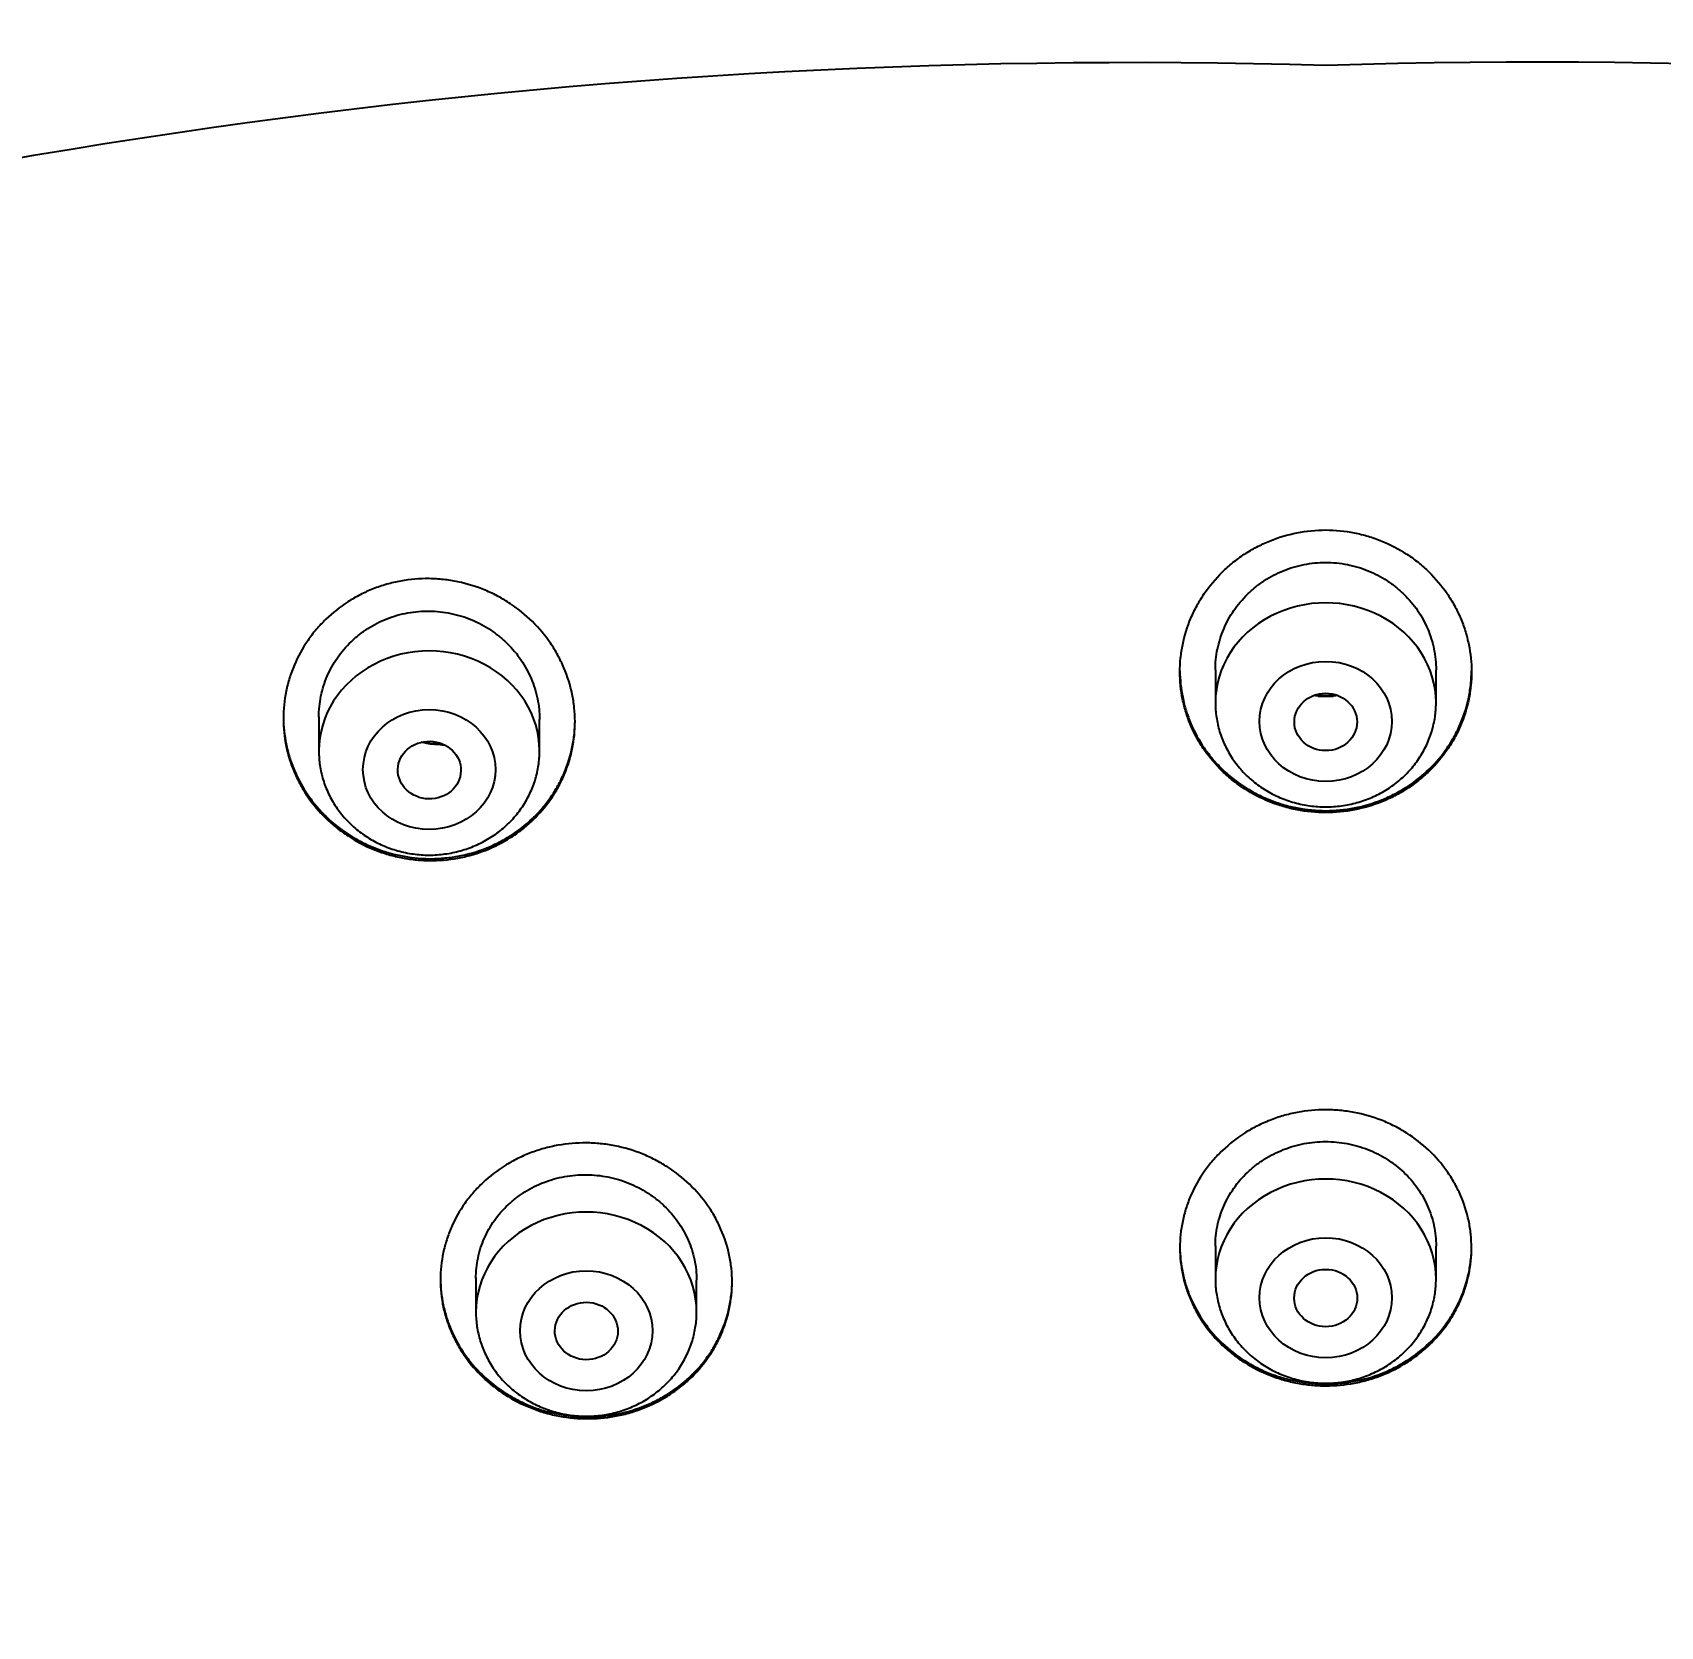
# Model space of a CAD drawing. Header units: millimetres. Extents: x 976 to 9349, y -1578 to 2211.
# Drawn here: x 5928.589 to 5930.655, y 659.07 to 661.093 of the extents above; entities that cross this region are included whole.
import ezdxf

# ---------------------------------------------------------------- set-up
doc = ezdxf.new("R2010")
doc.units = ezdxf.units.MM
doc.layers.add('Szkic', color=6, linetype='Continuous')
doc.layers.add('Wbudowane', color=175, linetype='Continuous')
doc.dimstyles.new('ISO-25', dxfattribs={"dimtxt": 4, "dimasz": 5, "dimexe": 1.25, "dimexo": 0.625, "dimgap": 1, "dimtad": 1, "dimtxsty": 'Standard', "dimcen": 2.5, "dimadec": 0, "dimazin": 0, "dimtfac": 1, "dimtmove": 0, "dimatfit": 3, "dimfxl": 1, "dimarcsym": 0})

# ---------------------------------------------------------------- blocks, each defined once
blk = doc.blocks.new('Z$W@#21058')
for p, q in [((19.86, 142.5769), (19.86, 142.5769)), ((19.72, 141.81), (19.72, 141.7681)), ((20, 141.7681), (20, 141.8098)), ((18.5825, 141.7502), (18.5825, 141.707)), ((18.8625, 141.707), (18.8625, 141.7469)), ((18.7391, 141.716), (18.7372, 141.716)), ((19.72, 141.079), (19.72, 141.0368)), ((20, 141.0368), (20, 141.0786)), ((18.7818, 141.0382), (18.7818, 140.9949)), ((19.0618, 140.9949), (19.0618, 141.0355))]:
    blk.add_line(p, q)
for centre, radius, start, end in [((19.6163, 134.2726), 8.3079, 88.31872, 108.50376), ((20.1259, 134.4221), 8.1591, 71.31119, 91.86742), ((19.8577, 141.8778), 0.1002, 263.7838, 265.7332), ((19.86, 141.8859), 0.1085, 264.8599, 275.1413), ((19.86, 141.8817), 0.1054, 264.8499, 275.1501), ((19.8623, 141.8778), 0.1003, 274.2695, 276.223), ((18.7368, 141.8188), 0.1028, 257.6804, 270.2715), ((18.7383, 141.8213), 0.1064, 270.2513, 271.6309)]:
    blk.add_arc(centre, radius, start, end)
for centre, end_param in [((19.86, 141.7681), 3.141598), ((18.7225, 141.707), 3.141598), ((19.86, 141.0368), 3.141593), ((18.9218, 140.9949), 3.141593)]:
    blk.add_ellipse(centre, major_axis=(0.14, 0), ratio=0.906308, start_param=0, end_param=end_param)
for centre, major_axis, ratio in [((19.86, 141.7445), (0.084, 0), 0.906308), ((19.86, 141.7438), (-0.0398, 0), 0.914508), ((18.7225, 141.6834), (0.084, 0), 0.906308), ((18.7227, 141.6827), (0.04, -0.001), 0.913562), ((19.86, 141.0131), (0.084, 0), 0.906308), ((18.9218, 140.9712), (0.084, 0), 0.906308), ((19.86, 141.0127), (0.04, 0), 0.910352), ((18.9219, 140.9709), (0.04, -0.0005), 0.909997)]:
    blk.add_ellipse(centre, major_axis=major_axis, ratio=ratio)
for points, knots in [([(19.86, 141.6288), (19.8477, 141.6288), (19.8356, 141.63), (19.8178, 141.6334), (19.8119, 141.6348), (19.8002, 141.6382), (19.7944, 141.6403), (19.7776, 141.647), (19.7669, 141.6525), (19.7518, 141.6623), (19.7469, 141.6658), (19.7375, 141.6733), (19.733, 141.6772), (19.7203, 141.6896), (19.7126, 141.6986), (19.7025, 141.7132), (19.6994, 141.7183), (19.6937, 141.7286), (19.6886, 141.7391), (19.6846, 141.75), (19.6811, 141.7612), (19.6796, 141.7669), (19.6761, 141.7841), (19.675, 141.7957), (19.675, 141.8131), (19.6753, 141.819), (19.6765, 141.8307), (19.6774, 141.8365), (19.6809, 141.8536), (19.6844, 141.8648), (19.6913, 141.881), (19.6939, 141.8864), (19.6996, 141.8968), (19.7026, 141.9018), (19.7126, 141.9164), (19.7202, 141.9255), (19.7331, 141.9382), (19.7376, 141.9422), (19.7469, 141.9497), (19.7566, 141.9568), (19.7669, 141.9629), (19.7776, 141.9685), (19.7832, 141.9711), (19.8, 141.978), (19.8116, 141.9815), (19.8354, 141.9862), (19.8477, 141.9874), (19.86, 141.9874)], [0, 0, 0, 0, 0.0625, 0.0625, 0.09375, 0.09375, 0.125, 0.125, 0.1875, 0.1875, 0.21875, 0.21875, 0.25, 0.25, 0.3125, 0.3125, 0.34375, 0.34375, 0.375, 0.40625, 0.40625, 0.4375, 0.4375, 0.5, 0.5, 0.53125, 0.53125, 0.5625, 0.5625, 0.625, 0.625, 0.65625, 0.65625, 0.6875, 0.6875, 0.75, 0.75, 0.78125, 0.78125, 0.8125, 0.84375, 0.84375, 0.875, 0.875, 0.9375, 0.9375, 1, 1, 1, 1]), ([(19.86, 141.9874), (19.8723, 141.9874), (19.8844, 141.9862), (19.9022, 141.9827), (19.9081, 141.9812), (19.9197, 141.9778), (19.9255, 141.9757), (19.9424, 141.9688), (19.953, 141.9632), (19.9681, 141.9533), (19.973, 141.9498), (19.9824, 141.9422), (19.9869, 141.9382), (19.9996, 141.9257), (20.0072, 141.9166), (20.0173, 141.9019), (20.0205, 141.8968), (20.0261, 141.8864), (20.0312, 141.8759), (20.0353, 141.8649), (20.0388, 141.8537), (20.0403, 141.8479), (20.0438, 141.8307), (20.045, 141.8191), (20.045, 141.8017), (20.0447, 141.7959), (20.0436, 141.7842), (20.0427, 141.7784), (20.0392, 141.7612), (20.0357, 141.7501), (20.0289, 141.734), (20.0263, 141.7286), (20.0206, 141.7183), (20.0175, 141.7133), (20.0075, 141.6988), (19.9999, 141.6898), (19.987, 141.6772), (19.9825, 141.6733), (19.9732, 141.6659), (19.9635, 141.6589), (19.9531, 141.6529), (19.9424, 141.6473), (19.9368, 141.6448), (19.92, 141.638), (19.9084, 141.6346), (19.8846, 141.63), (19.8723, 141.6288), (19.86, 141.6288)], [0, 0, 0, 0, 0.0625, 0.0625, 0.09375, 0.09375, 0.125, 0.125, 0.1875, 0.1875, 0.21875, 0.21875, 0.25, 0.25, 0.3125, 0.3125, 0.34375, 0.34375, 0.375, 0.40625, 0.40625, 0.4375, 0.4375, 0.5, 0.5, 0.53125, 0.53125, 0.5625, 0.5625, 0.625, 0.625, 0.65625, 0.65625, 0.6875, 0.6875, 0.75, 0.75, 0.78125, 0.78125, 0.8125, 0.84375, 0.84375, 0.875, 0.875, 0.9375, 0.9375, 1, 1, 1, 1]), ([(19.72, 141.8098), (19.72, 141.8098), (19.72, 141.8099), (19.72, 141.8188), (19.7209, 141.8276), (19.7236, 141.8406), (19.7247, 141.845), (19.7274, 141.8535), (19.7304, 141.8618), (19.7343, 141.8698), (19.7386, 141.8776), (19.7409, 141.8815), (19.7486, 141.8927), (19.7543, 141.8996), (19.764, 141.909), (19.7673, 141.912), (19.7744, 141.9178), (19.7782, 141.9205), (19.7896, 141.928), (19.7976, 141.9322), (19.8104, 141.9374), (19.8147, 141.939), (19.8236, 141.9416), (19.8281, 141.9427), (19.8416, 141.9454), (19.8507, 141.9463), (19.8646, 141.9463), (19.8692, 141.946), (19.8784, 141.9451), (19.8875, 141.9438), (19.8964, 141.9416), (19.9052, 141.939), (19.9096, 141.9374), (19.9224, 141.9322), (19.9304, 141.928), (19.9418, 141.9205), (19.9455, 141.9178), (19.9526, 141.9121), (19.956, 141.909), (19.9657, 141.8996), (19.9715, 141.8927), (19.9791, 141.8815), (19.9814, 141.8776), (19.9857, 141.8698), (19.9896, 141.8618), (19.9927, 141.8535), (19.9953, 141.845), (19.9964, 141.8406), (19.9991, 141.8275), (20, 141.8187), (20, 141.8098)], [0, 0, 0, 0, 0.000538, 0.000538, 0.063005, 0.063005, 0.094238, 0.094238, 0.125471, 0.156704, 0.156704, 0.187937, 0.187937, 0.250404, 0.250404, 0.281637, 0.281637, 0.31287, 0.31287, 0.375336, 0.375336, 0.40657, 0.40657, 0.437803, 0.437803, 0.500269, 0.500269, 0.531502, 0.531502, 0.562735, 0.593969, 0.593969, 0.625202, 0.625202, 0.687668, 0.687668, 0.718901, 0.718901, 0.750135, 0.750135, 0.812601, 0.812601, 0.843834, 0.843834, 0.875067, 0.9063, 0.9063, 0.937534, 0.937534, 1, 1, 1, 1]), ([(18.5375, 141.748), (18.5375, 141.7598), (18.5387, 141.7713), (18.5422, 141.7884), (18.5436, 141.794), (18.5471, 141.8052), (18.5492, 141.8108), (18.5561, 141.827), (18.5617, 141.8372), (18.5717, 141.8518), (18.5753, 141.8565), (18.5831, 141.8656), (18.5871, 141.8699), (18.5999, 141.8823), (18.6092, 141.8897), (18.6244, 141.8994), (18.6297, 141.9025), (18.6404, 141.908), (18.6513, 141.9129), (18.6627, 141.9168), (18.6744, 141.9201), (18.6803, 141.9215), (18.6984, 141.9248), (18.7104, 141.9258), (18.7286, 141.9256), (18.7347, 141.9252), (18.7469, 141.9239), (18.7529, 141.9229), (18.7708, 141.9192), (18.7823, 141.9156), (18.7992, 141.9086), (18.8047, 141.906), (18.8154, 141.9002), (18.8206, 141.8971), (18.8356, 141.8872), (18.8449, 141.8796), (18.8621, 141.8626), (18.8697, 141.8535), (18.8797, 141.8388), (18.8828, 141.8338), (18.8885, 141.8234), (18.8911, 141.818), (18.898, 141.8017), (18.9015, 141.7906), (18.9051, 141.7735), (18.906, 141.7677), (18.9072, 141.756), (18.9075, 141.7501), (18.9075, 141.7327), (18.9064, 141.7212), (18.9029, 141.7041), (18.9014, 141.6984), (18.898, 141.6873), (18.8939, 141.6764), (18.8888, 141.6659), (18.8832, 141.6557), (18.8801, 141.6507), (18.87, 141.6361), (18.8623, 141.6272), (18.8496, 141.615), (18.8451, 141.6111), (18.8357, 141.6037), (18.8308, 141.6002), (18.8156, 141.5906), (18.805, 141.5852), (18.7881, 141.5787), (18.7823, 141.5767), (18.7706, 141.5734), (18.7647, 141.5721), (18.7469, 141.5688), (18.7348, 141.5678), (18.7164, 141.568), (18.7103, 141.5683), (18.6982, 141.5696), (18.6863, 141.5714), (18.6745, 141.5744), (18.6629, 141.5779), (18.6571, 141.58), (18.6402, 141.5869), (18.6296, 141.5925), (18.6145, 141.6024), (18.6096, 141.6059), (18.6002, 141.6135), (18.5957, 141.6174), (18.5829, 141.6299), (18.5753, 141.6389), (18.5652, 141.6536), (18.5621, 141.6587), (18.5564, 141.669), (18.5513, 141.6796), (18.5472, 141.6905), (18.5437, 141.7016), (18.5422, 141.7073), (18.5387, 141.7246), (18.5375, 141.7363), (18.5375, 141.748)], [0, 0, 0, 0, 0.03125, 0.03125, 0.046875, 0.046875, 0.0625, 0.0625, 0.09375, 0.09375, 0.109375, 0.109375, 0.125, 0.125, 0.15625, 0.15625, 0.171875, 0.171875, 0.1875, 0.203125, 0.203125, 0.21875, 0.21875, 0.25, 0.25, 0.265625, 0.265625, 0.28125, 0.28125, 0.3125, 0.3125, 0.328125, 0.328125, 0.34375, 0.34375, 0.375, 0.375, 0.40625, 0.40625, 0.421875, 0.421875, 0.4375, 0.4375, 0.46875, 0.46875, 0.484375, 0.484375, 0.5, 0.5, 0.53125, 0.53125, 0.546875, 0.546875, 0.5625, 0.578125, 0.578125, 0.59375, 0.59375, 0.625, 0.625, 0.640625, 0.640625, 0.65625, 0.65625, 0.6875, 0.6875, 0.703125, 0.703125, 0.71875, 0.71875, 0.75, 0.75, 0.765625, 0.765625, 0.78125, 0.796875, 0.796875, 0.8125, 0.8125, 0.84375, 0.84375, 0.859375, 0.859375, 0.875, 0.875, 0.90625, 0.90625, 0.921875, 0.921875, 0.9375, 0.953125, 0.953125, 0.96875, 0.96875, 1, 1, 1, 1]), ([(18.5825, 141.75), (18.5825, 141.7501), (18.5825, 141.7502), (18.5825, 141.759), (18.5834, 141.7678), (18.5861, 141.7808), (18.5872, 141.7851), (18.5898, 141.7936), (18.5929, 141.8019), (18.5968, 141.8098), (18.6011, 141.8176), (18.6034, 141.8214), (18.6111, 141.8325), (18.6169, 141.8393), (18.6266, 141.8487), (18.63, 141.8516), (18.6371, 141.8573), (18.6408, 141.8599), (18.6523, 141.8673), (18.6603, 141.8714), (18.6731, 141.8764), (18.6775, 141.8779), (18.6863, 141.8804), (18.6908, 141.8814), (18.7043, 141.8839), (18.7134, 141.8847), (18.7274, 141.8845), (18.732, 141.8842), (18.7411, 141.8832), (18.7502, 141.8817), (18.7591, 141.8794), (18.7679, 141.8767), (18.7723, 141.8751), (18.785, 141.8697), (18.793, 141.8654), (18.8044, 141.8578), (18.8081, 141.8551), (18.8152, 141.8493), (18.8186, 141.8463), (18.8282, 141.8367), (18.834, 141.8298), (18.8416, 141.8186), (18.8439, 141.8147), (18.8482, 141.8069), (18.8521, 141.7989), (18.8551, 141.7905), (18.8578, 141.7821), (18.8589, 141.7777), (18.8616, 141.7646), (18.8625, 141.7558), (18.8625, 141.7469)], [0, 0, 0, 0, 0.000458, 0.000458, 0.062929, 0.062929, 0.094165, 0.094165, 0.125401, 0.156636, 0.156636, 0.187872, 0.187872, 0.250343, 0.250343, 0.281579, 0.281579, 0.312815, 0.312815, 0.375286, 0.375286, 0.406522, 0.406522, 0.437758, 0.437758, 0.500229, 0.500229, 0.531465, 0.531465, 0.5627, 0.593936, 0.593936, 0.625172, 0.625172, 0.687643, 0.687643, 0.718879, 0.718879, 0.750114, 0.750114, 0.812586, 0.812586, 0.843822, 0.843822, 0.875057, 0.906293, 0.906293, 0.937529, 0.937529, 1, 1, 1, 1]), ([(19.675, 141.8086), (19.6751, 141.7972), (19.6763, 141.786), (19.6797, 141.7694), (19.6811, 141.7637), (19.6846, 141.7525), (19.6867, 141.7469), (19.6936, 141.7307), (19.6992, 141.7205), (19.7093, 141.7059), (19.7129, 141.7012), (19.7206, 141.6921), (19.7247, 141.6878), (19.7375, 141.6754), (19.7468, 141.668), (19.762, 141.6582), (19.7672, 141.6551), (19.778, 141.6496), (19.7889, 141.6446), (19.8003, 141.6407), (19.8119, 141.6372), (19.8179, 141.6358), (19.8359, 141.6324), (19.848, 141.6312), (19.8662, 141.6312), (19.8723, 141.6315), (19.8845, 141.6327), (19.8905, 141.6336), (19.9084, 141.637), (19.92, 141.6405), (19.9369, 141.6472), (19.9424, 141.6498), (19.9532, 141.6553), (19.9584, 141.6584), (19.9734, 141.6681), (19.9827, 141.6756), (20, 141.6923), (20.0076, 141.7013), (20.0176, 141.7159), (20.0206, 141.7209), (20.0263, 141.7312), (20.0289, 141.7366), (20.0358, 141.7528), (20.0392, 141.7639), (20.0427, 141.7811), (20.0436, 141.7869), (20.0447, 141.7979), (20.0449, 141.8031), (20.045, 141.8083)], [0, 0, 0, 0, 0.0606262, 0.0606262, 0.0920581, 0.0920581, 0.1234901, 0.1234901, 0.186354, 0.186354, 0.217786, 0.217786, 0.2492179, 0.2492179, 0.3120819, 0.3120819, 0.3435138, 0.3435138, 0.3749458, 0.4063778, 0.4063778, 0.4378097, 0.4378097, 0.5006737, 0.5006737, 0.5321056, 0.5321056, 0.5635376, 0.5635376, 0.6264015, 0.6264015, 0.6578335, 0.6578335, 0.6892654, 0.6892654, 0.7521294, 0.7521294, 0.8149933, 0.8149933, 0.8464253, 0.8464253, 0.8778572, 0.8778572, 0.9407211, 0.9407211, 0.9721531, 0.9721531, 1, 1, 1, 1]), ([(19.72, 141.7681), (19.72, 141.7614), (19.7209, 141.7501), (19.725, 141.7311), (19.7319, 141.7137), (19.7415, 141.6969), (19.7534, 141.6817), (19.7676, 141.6682), (19.7836, 141.6568), (19.8013, 141.6477), (19.8202, 141.641), (19.8399, 141.6369), (19.86, 141.6355), (19.8801, 141.6369), (19.8998, 141.641), (19.9187, 141.6477), (19.9364, 141.6568), (19.9525, 141.6683), (19.9667, 141.6818), (19.9786, 141.697), (19.9881, 141.7139), (19.995, 141.7314), (19.9991, 141.7502), (20, 141.7615), (20, 141.7681)], [0, 0, 0, 0, 0.043416, 0.088242, 0.133206, 0.178365, 0.223751, 0.269371, 0.315209, 0.361231, 0.407394, 0.453652, 0.499964, 0.546286, 0.592577, 0.638793, 0.684885, 0.730809, 0.776522, 0.822, 0.867242, 0.912272, 0.95714, 1, 1, 1, 1]), ([(18.5375, 141.7493), (18.5376, 141.738), (18.5388, 141.7268), (18.5422, 141.7102), (18.5436, 141.7045), (18.5471, 141.6933), (18.5492, 141.6877), (18.5561, 141.6715), (18.5617, 141.6612), (18.5717, 141.6466), (18.5753, 141.6418), (18.583, 141.6327), (18.5871, 141.6283), (18.5998, 141.6158), (18.6091, 141.6083), (18.6242, 141.5984), (18.6295, 141.5953), (18.6402, 141.5896), (18.6511, 141.5845), (18.6625, 141.5804), (18.6741, 141.5769), (18.68, 141.5754), (18.6981, 141.5717), (18.7101, 141.5705), (18.7283, 141.5702), (18.7344, 141.5704), (18.7466, 141.5715), (18.7527, 141.5723), (18.7706, 141.5755), (18.7822, 141.5788), (18.799, 141.5853), (18.8046, 141.5878), (18.8154, 141.5932), (18.8206, 141.5962), (18.8356, 141.6057), (18.845, 141.613), (18.858, 141.6254), (18.862, 141.6297), (18.8697, 141.6387), (18.8768, 141.6479), (18.883, 141.6579), (18.8887, 141.6681), (18.8913, 141.6735), (18.8982, 141.6896), (18.9017, 141.7007), (18.9052, 141.7177), (18.9061, 141.7235), (18.9072, 141.7348), (18.9075, 141.7402), (18.9075, 141.7456)], [0, 0, 0, 0, 0.060486, 0.060486, 0.091879, 0.091879, 0.123272, 0.123272, 0.186059, 0.186059, 0.217452, 0.217452, 0.248845, 0.248845, 0.311631, 0.311631, 0.343025, 0.343025, 0.374418, 0.405811, 0.405811, 0.437204, 0.437204, 0.499991, 0.499991, 0.531384, 0.531384, 0.562777, 0.562777, 0.625564, 0.625564, 0.656957, 0.656957, 0.68835, 0.68835, 0.751137, 0.751137, 0.78253, 0.78253, 0.813923, 0.845316, 0.845316, 0.876709, 0.876709, 0.939496, 0.939496, 0.970889, 0.970889, 1, 1, 1, 1]), ([(18.7388, 141.7149), (18.7323, 141.7149), (18.7258, 141.7154), (18.7172, 141.717), (18.7148, 141.7175), (18.7125, 141.7181)], [0, 0, 0, 0, 0.726371, 0.726371, 1, 1, 1, 1]), ([(18.5825, 141.707), (18.5825, 141.7003), (18.5834, 141.689), (18.5875, 141.67), (18.5944, 141.6526), (18.6039, 141.6358), (18.6159, 141.6206), (18.6301, 141.6071), (18.6461, 141.5957), (18.6638, 141.5865), (18.6826, 141.5799), (18.7023, 141.5758), (18.7225, 141.5744), (18.7426, 141.5758), (18.7623, 141.5799), (18.7812, 141.5866), (18.7989, 141.5957), (18.815, 141.6072), (18.8292, 141.6207), (18.8411, 141.6359), (18.8506, 141.6528), (18.8575, 141.6702), (18.8616, 141.6891), (18.8625, 141.7004), (18.8625, 141.707)], [0, 0, 0, 0, 0.043416, 0.088242, 0.133206, 0.178365, 0.223751, 0.269371, 0.315209, 0.361231, 0.407394, 0.453652, 0.499964, 0.546286, 0.592577, 0.638793, 0.684885, 0.730809, 0.776522, 0.822, 0.867242, 0.912272, 0.95714, 1, 1, 1, 1]), ([(19.675, 141.0764), (19.675, 141.0879), (19.6762, 141.0993), (19.6797, 141.116), (19.6812, 141.1216), (19.6847, 141.1326), (19.6867, 141.138), (19.6937, 141.1539), (19.6993, 141.164), (19.7094, 141.1783), (19.713, 141.1829), (19.7207, 141.1918), (19.7248, 141.1961), (19.7376, 141.2082), (19.7469, 141.2155), (19.762, 141.2252), (19.7673, 141.2282), (19.778, 141.2336), (19.7889, 141.2385), (19.8003, 141.2424), (19.8118, 141.2457), (19.8178, 141.2471), (19.8357, 141.2505), (19.8478, 141.2517), (19.8659, 141.2517), (19.872, 141.2514), (19.8841, 141.2503), (19.8902, 141.2494), (19.908, 141.2461), (19.9196, 141.2427), (19.9364, 141.2361), (19.9419, 141.2336), (19.9527, 141.2282), (19.9579, 141.2252), (19.9729, 141.2157), (19.9822, 141.2084), (19.9995, 141.1921), (20.0072, 141.1832), (20.0172, 141.1689), (20.0203, 141.164), (20.026, 141.1539), (20.0286, 141.1487), (20.0356, 141.1328), (20.0391, 141.1219), (20.0426, 141.1051), (20.0435, 141.0994), (20.0447, 141.0879), (20.045, 141.0822), (20.045, 141.0651), (20.0438, 141.0538), (20.0403, 141.0369), (20.0389, 141.0312), (20.0354, 141.0203), (20.0313, 141.0096), (20.0262, 140.9992), (20.0205, 140.9892), (20.0174, 140.9842), (20.0073, 140.9698), (19.9996, 140.961), (19.9869, 140.9489), (19.9824, 140.945), (19.973, 140.9377), (19.9681, 140.9342), (19.953, 140.9247), (19.9424, 140.9193), (19.9256, 140.9127), (19.9198, 140.9107), (19.9081, 140.9073), (19.9023, 140.9059), (19.8845, 140.9026), (19.8725, 140.9014), (19.8541, 140.9014), (19.848, 140.9017), (19.836, 140.9028), (19.824, 140.9045), (19.8123, 140.9072), (19.8006, 140.9106), (19.7948, 140.9125), (19.778, 140.9191), (19.7673, 140.9245), (19.7523, 140.934), (19.7474, 140.9374), (19.7379, 140.9448), (19.7334, 140.9486), (19.7206, 140.9607), (19.713, 140.9695), (19.7028, 140.9838), (19.6997, 140.9888), (19.694, 140.9989), (19.6888, 141.0092), (19.6848, 141.0199), (19.6813, 141.0309), (19.6798, 141.0365), (19.6762, 141.0534), (19.675, 141.0648), (19.675, 141.0764)], [0, 0, 0, 0, 0.03125, 0.03125, 0.046875, 0.046875, 0.0625, 0.0625, 0.09375, 0.09375, 0.109375, 0.109375, 0.125, 0.125, 0.15625, 0.15625, 0.171875, 0.171875, 0.1875, 0.203125, 0.203125, 0.21875, 0.21875, 0.25, 0.25, 0.265625, 0.265625, 0.28125, 0.28125, 0.3125, 0.3125, 0.328125, 0.328125, 0.34375, 0.34375, 0.375, 0.375, 0.40625, 0.40625, 0.421875, 0.421875, 0.4375, 0.4375, 0.46875, 0.46875, 0.484375, 0.484375, 0.5, 0.5, 0.53125, 0.53125, 0.546875, 0.546875, 0.5625, 0.578125, 0.578125, 0.59375, 0.59375, 0.625, 0.625, 0.640625, 0.640625, 0.65625, 0.65625, 0.6875, 0.6875, 0.703125, 0.703125, 0.71875, 0.71875, 0.75, 0.75, 0.765625, 0.765625, 0.78125, 0.796875, 0.796875, 0.8125, 0.8125, 0.84375, 0.84375, 0.859375, 0.859375, 0.875, 0.875, 0.90625, 0.90625, 0.921875, 0.921875, 0.9375, 0.953125, 0.953125, 0.96875, 0.96875, 1, 1, 1, 1]), ([(18.7368, 141.0361), (18.7368, 141.0476), (18.738, 141.0589), (18.7415, 141.0757), (18.7429, 141.0812), (18.7465, 141.0921), (18.7485, 141.0976), (18.7555, 141.1134), (18.7611, 141.1234), (18.7712, 141.1376), (18.7748, 141.1422), (18.7826, 141.1511), (18.7866, 141.1553), (18.7994, 141.1674), (18.8087, 141.1745), (18.8239, 141.184), (18.8292, 141.187), (18.8399, 141.1923), (18.8508, 141.1971), (18.8622, 141.2009), (18.8738, 141.2041), (18.8798, 141.2055), (18.8977, 141.2087), (18.9097, 141.2097), (18.9279, 141.2096), (18.9339, 141.2092), (18.9461, 141.208), (18.9521, 141.2071), (18.97, 141.2035), (18.9815, 141.2001), (18.9983, 141.1934), (19.0038, 141.1908), (19.0146, 141.1853), (19.0197, 141.1823), (19.0348, 141.1726), (19.0441, 141.1653), (19.0613, 141.1488), (19.069, 141.1399), (19.079, 141.1256), (19.0821, 141.1207), (19.0878, 141.1105), (19.0904, 141.1052), (19.0974, 141.0893), (19.1008, 141.0784), (19.1044, 141.0616), (19.1053, 141.0559), (19.1065, 141.0444), (19.1068, 141.0387), (19.1068, 141.0216), (19.1056, 141.0103), (19.1021, 140.9934), (19.1006, 140.9878), (19.0971, 140.9769), (19.0931, 140.9662), (19.0879, 140.9559), (19.0823, 140.9459), (19.0791, 140.941), (19.069, 140.9267), (19.0613, 140.9179), (19.0486, 140.9059), (19.0441, 140.9021), (19.0347, 140.8949), (19.0298, 140.8915), (19.0146, 140.882), (19.004, 140.8767), (18.9872, 140.8703), (18.9814, 140.8684), (18.9698, 140.8651), (18.9639, 140.8638), (18.9461, 140.8606), (18.9341, 140.8596), (18.9157, 140.8597), (18.9096, 140.86), (18.8976, 140.8613), (18.8856, 140.863), (18.8739, 140.8659), (18.8623, 140.8693), (18.8565, 140.8714), (18.8396, 140.8781), (18.829, 140.8836), (18.814, 140.8932), (18.8091, 140.8967), (18.7996, 140.9041), (18.7951, 140.908), (18.7824, 140.9202), (18.7747, 140.929), (18.7646, 140.9434), (18.7615, 140.9484), (18.7558, 140.9585), (18.7506, 140.9689), (18.7465, 140.9796), (18.743, 140.9906), (18.7415, 140.9961), (18.738, 141.0131), (18.7368, 141.0245), (18.7368, 141.0361)], [0, 0, 0, 0, 0.03125, 0.03125, 0.046875, 0.046875, 0.0625, 0.0625, 0.09375, 0.09375, 0.109375, 0.109375, 0.125, 0.125, 0.15625, 0.15625, 0.171875, 0.171875, 0.1875, 0.203125, 0.203125, 0.21875, 0.21875, 0.25, 0.25, 0.265625, 0.265625, 0.28125, 0.28125, 0.3125, 0.3125, 0.328125, 0.328125, 0.34375, 0.34375, 0.375, 0.375, 0.40625, 0.40625, 0.421875, 0.421875, 0.4375, 0.4375, 0.46875, 0.46875, 0.484375, 0.484375, 0.5, 0.5, 0.53125, 0.53125, 0.546875, 0.546875, 0.5625, 0.578125, 0.578125, 0.59375, 0.59375, 0.625, 0.625, 0.640625, 0.640625, 0.65625, 0.65625, 0.6875, 0.6875, 0.703125, 0.703125, 0.71875, 0.71875, 0.75, 0.75, 0.765625, 0.765625, 0.78125, 0.796875, 0.796875, 0.8125, 0.8125, 0.84375, 0.84375, 0.859375, 0.859375, 0.875, 0.875, 0.90625, 0.90625, 0.921875, 0.921875, 0.9375, 0.953125, 0.953125, 0.96875, 0.96875, 1, 1, 1, 1]), ([(19.72, 141.0786), (19.72, 141.0873), (19.7209, 141.0958), (19.7235, 141.1086), (19.7247, 141.1129), (19.7273, 141.1212), (19.7304, 141.1293), (19.7343, 141.1371), (19.7386, 141.1447), (19.7409, 141.1485), (19.7486, 141.1594), (19.7544, 141.1661), (19.764, 141.1753), (19.7674, 141.1782), (19.7745, 141.1838), (19.7782, 141.1864), (19.7897, 141.1936), (19.7977, 141.1977), (19.8104, 141.2027), (19.8148, 141.2042), (19.8236, 141.2068), (19.8281, 141.2078), (19.8415, 141.2104), (19.8506, 141.2113), (19.8645, 141.2113), (19.8691, 141.2111), (19.8782, 141.2102), (19.8873, 141.2089), (19.8962, 141.2068), (19.905, 141.2043), (19.9093, 141.2028), (19.9221, 141.1978), (19.9301, 141.1937), (19.9454, 141.1841), (19.9526, 141.1785), (19.9655, 141.1662), (19.9713, 141.1596), (19.9789, 141.1487), (19.9813, 141.1449), (19.9856, 141.1373), (19.9895, 141.1295), (19.9926, 141.1214), (19.9953, 141.1131), (19.9964, 141.1089), (19.9991, 141.096), (20, 141.0874), (20, 141.0786)], [0, 0, 0, 0, 0.0624569, 0.0624569, 0.0937084, 0.0937084, 0.1249598, 0.1562112, 0.1562112, 0.1874627, 0.1874627, 0.2499656, 0.2499656, 0.281217, 0.281217, 0.3124684, 0.3124684, 0.3749713, 0.3749713, 0.4062227, 0.4062227, 0.4374742, 0.4374742, 0.499977, 0.499977, 0.5312285, 0.5312285, 0.5624799, 0.5937313, 0.5937313, 0.6249828, 0.6249828, 0.6874856, 0.6874856, 0.7499885, 0.7499885, 0.8124914, 0.8124914, 0.8437428, 0.8437428, 0.8749943, 0.9062457, 0.9062457, 0.9374971, 0.9374971, 1, 1, 1, 1]), ([(18.7818, 141.0379), (18.7818, 141.0465), (18.7827, 141.0551), (18.7853, 141.0678), (18.7865, 141.0721), (18.7891, 141.0804), (18.7922, 141.0885), (18.7961, 141.0962), (18.8004, 141.1038), (18.8027, 141.1076), (18.8104, 141.1184), (18.8162, 141.125), (18.8259, 141.1341), (18.8293, 141.137), (18.8364, 141.1425), (18.8401, 141.1451), (18.8515, 141.1523), (18.8596, 141.1563), (18.8723, 141.1612), (18.8767, 141.1626), (18.8855, 141.1651), (18.89, 141.1661), (18.9034, 141.1685), (18.9125, 141.1693), (18.9264, 141.1692), (18.931, 141.1689), (18.9401, 141.168), (18.9492, 141.1666), (18.9581, 141.1645), (18.9669, 141.1619), (18.9712, 141.1603), (18.984, 141.1552), (18.992, 141.1511), (19.0034, 141.1437), (19.0071, 141.1411), (19.0142, 141.1355), (19.0176, 141.1326), (19.0273, 141.1233), (19.0331, 141.1166), (19.0407, 141.1057), (19.0431, 141.1019), (19.0474, 141.0942), (19.0513, 141.0864), (19.0544, 141.0783), (19.057, 141.07), (19.0582, 141.0657), (19.0609, 141.0529), (19.0618, 141.0442), (19.0618, 141.0355)], [0, 0, 0, 0, 0.0624524, 0.0624524, 0.093704, 0.093704, 0.1249556, 0.1562071, 0.1562071, 0.1874587, 0.1874587, 0.2499619, 0.2499619, 0.2812135, 0.2812135, 0.3124651, 0.3124651, 0.3749683, 0.3749683, 0.4062198, 0.4062198, 0.4374714, 0.4374714, 0.4999746, 0.4999746, 0.5312262, 0.5312262, 0.5624778, 0.5937294, 0.5937294, 0.624981, 0.624981, 0.6874841, 0.6874841, 0.7187357, 0.7187357, 0.7499873, 0.7499873, 0.8124905, 0.8124905, 0.8437421, 0.8437421, 0.8749937, 0.9062452, 0.9062452, 0.9374968, 0.9374968, 1, 1, 1, 1]), ([(19.675, 141.0777), (19.6751, 141.0665), (19.6763, 141.0555), (19.6797, 141.0391), (19.6812, 141.0335), (19.6847, 141.0225), (19.6867, 141.0171), (19.6937, 141.0012), (19.6993, 140.9912), (19.7094, 140.9769), (19.713, 140.9723), (19.7207, 140.9633), (19.7248, 140.9591), (19.7376, 140.947), (19.7469, 140.9397), (19.7621, 140.9301), (19.7673, 140.9271), (19.778, 140.9217), (19.7889, 140.9168), (19.8003, 140.913), (19.8119, 140.9096), (19.8178, 140.9082), (19.8358, 140.9048), (19.8478, 140.9037), (19.866, 140.9037), (19.872, 140.904), (19.8842, 140.9051), (19.8902, 140.906), (19.9081, 140.9093), (19.9196, 140.9126), (19.9364, 140.9192), (19.942, 140.9217), (19.9527, 140.9271), (19.9579, 140.9301), (19.9729, 140.9396), (19.9823, 140.9469), (19.9995, 140.9632), (20.0072, 140.9721), (20.0172, 140.9863), (20.0203, 140.9912), (20.026, 141.0013), (20.0287, 141.0065), (20.0356, 141.0224), (20.0391, 141.0333), (20.0426, 141.0501), (20.0435, 141.0558), (20.0447, 141.067), (20.045, 141.0724), (20.045, 141.0778)], [0, 0, 0, 0, 0.060854, 0.060854, 0.092216, 0.092216, 0.123577, 0.123577, 0.186301, 0.186301, 0.217663, 0.217663, 0.249025, 0.249025, 0.311748, 0.311748, 0.34311, 0.34311, 0.374472, 0.405834, 0.405834, 0.437195, 0.437195, 0.499919, 0.499919, 0.531281, 0.531281, 0.562642, 0.562642, 0.625366, 0.625366, 0.656728, 0.656728, 0.68809, 0.68809, 0.750813, 0.750813, 0.813537, 0.813537, 0.844899, 0.844899, 0.87626, 0.87626, 0.938984, 0.938984, 0.970346, 0.970346, 1, 1, 1, 1]), ([(18.7368, 141.0371), (18.7369, 141.026), (18.7381, 141.0151), (18.7415, 140.9987), (18.7429, 140.9932), (18.7464, 140.9822), (18.7485, 140.9767), (18.7554, 140.9608), (18.7611, 140.9507), (18.7711, 140.9364), (18.7747, 140.9317), (18.7825, 140.9228), (18.7865, 140.9185), (18.7993, 140.9063), (18.8086, 140.8989), (18.8237, 140.8892), (18.829, 140.8862), (18.8397, 140.8807), (18.8506, 140.8757), (18.8619, 140.8717), (18.8735, 140.8683), (18.8795, 140.8668), (18.8974, 140.8633), (18.9094, 140.8621), (18.9276, 140.8619), (18.9336, 140.8621), (18.9458, 140.8631), (18.9518, 140.8639), (18.9697, 140.8671), (18.9812, 140.8703), (18.9981, 140.8767), (19.0036, 140.8792), (19.0144, 140.8845), (19.0196, 140.8874), (19.0346, 140.8968), (19.044, 140.9039), (19.0569, 140.9161), (19.061, 140.9203), (19.0687, 140.9291), (19.0759, 140.9382), (19.0821, 140.9479), (19.0878, 140.958), (19.0904, 140.9632), (19.0974, 140.979), (19.1009, 140.9899), (19.1044, 141.0066), (19.1053, 141.0123), (19.1065, 141.0235), (19.1068, 141.0289), (19.1068, 141.0343)], [0, 0, 0, 0, 0.060426, 0.060426, 0.091796, 0.091796, 0.123166, 0.123166, 0.185905, 0.185905, 0.217275, 0.217275, 0.248645, 0.248645, 0.311385, 0.311385, 0.342755, 0.342755, 0.374125, 0.405494, 0.405494, 0.436864, 0.436864, 0.499604, 0.499604, 0.530974, 0.530974, 0.562344, 0.562344, 0.625083, 0.625083, 0.656453, 0.656453, 0.687823, 0.687823, 0.750563, 0.750563, 0.781933, 0.781933, 0.813302, 0.844672, 0.844672, 0.876042, 0.876042, 0.938782, 0.938782, 0.970152, 0.970152, 1, 1, 1, 1]), ([(19.72, 141.0368), (19.72, 141.03), (19.7209, 141.0186), (19.7251, 140.9997), (19.732, 140.9822), (19.7415, 140.9654), (19.7535, 140.9503), (19.7677, 140.9368), (19.7837, 140.9254), (19.8014, 140.9162), (19.8203, 140.9096), (19.84, 140.9055), (19.8601, 140.9042), (19.8803, 140.9056), (19.9, 140.9097), (19.9189, 140.9164), (19.9365, 140.9256), (19.9526, 140.937), (19.9668, 140.9506), (19.9787, 140.9658), (19.9882, 140.9826), (19.9951, 141.0001), (19.9991, 141.0189), (20, 141.0302), (20, 141.0368)], [0, 0, 0, 0, 0.043723, 0.08855, 0.133515, 0.178674, 0.224062, 0.269684, 0.315523, 0.361546, 0.407709, 0.453968, 0.500279, 0.546601, 0.592892, 0.639107, 0.685199, 0.73112, 0.776832, 0.822308, 0.867548, 0.912577, 0.957444, 1, 1, 1, 1]), ([(18.7818, 140.9949), (18.7818, 140.9882), (18.7827, 140.9768), (18.7869, 140.9578), (18.7938, 140.9404), (18.8033, 140.9235), (18.8153, 140.9084), (18.8294, 140.8949), (18.8455, 140.8835), (18.8632, 140.8744), (18.8821, 140.8677), (18.9018, 140.8637), (18.9219, 140.8623), (18.942, 140.8637), (18.9618, 140.8678), (18.9806, 140.8745), (18.9983, 140.8837), (19.0144, 140.8951), (19.0285, 140.9087), (19.0405, 140.9239), (19.05, 140.9408), (19.0569, 140.9583), (19.0609, 140.9771), (19.0618, 140.9883), (19.0618, 140.9949)], [0, 0, 0, 0, 0.043723, 0.08855, 0.133515, 0.178674, 0.224062, 0.269684, 0.315523, 0.361546, 0.407709, 0.453968, 0.500279, 0.546601, 0.592892, 0.639107, 0.685199, 0.73112, 0.776832, 0.822308, 0.867548, 0.912577, 0.957444, 1, 1, 1, 1])]:
    blk.add_open_spline(points, degree=3, knots=knots)
for points in [[(19.8505, 141.7767), (19.8486, 141.7769), (19.8467, 141.7771), (19.8448, 141.7774)], [(19.8503, 141.7778), (19.8504, 141.7778), (19.8505, 141.7774), (19.8505, 141.7767)], [(19.8695, 141.7767), (19.8695, 141.7774), (19.8696, 141.7778), (19.8697, 141.7778)], [(19.8752, 141.7774), (19.8733, 141.7771), (19.8714, 141.7769), (19.8695, 141.7767)], [(18.7391, 141.716), (18.739, 141.716), (18.7389, 141.7156), (18.7388, 141.7149)]]:
    blk.add_open_spline(points, degree=3)
blk = doc.blocks.new('*D311')
at = {"layer": 'Defpoints', "color": 0}
for p in [(224.5839, 223.6562), (228.9399, 0.0694), (287.7905, 0.0694)]:
    blk.add_point(p, dxfattribs=at)
at = {"layer": 'Szkic', "color": 0, "lineweight": -2}
for p, q in [((225.2089, 223.6562), (289.0405, 223.6562)), ((287.7905, 218.6562), (287.7905, 5.0694)), ((229.5649, 0.0694), (289.0405, 0.0694))]:
    blk.add_line(p, q, dxfattribs=at)
at = {"layer": 'Szkic', "color": 0}
for points in [[(288.6239, 218.6562), (286.9572, 218.6562), (287.7905, 223.6562)], [(286.9572, 5.0694), (288.6239, 5.0694), (287.7905, 0.0694)]]:
    blk.add_solid(points, dxfattribs=at)
at = {"layer": 'Szkic', "color": 0, "insert": (284.4572, 111.8628), "char_height": 4, "attachment_point": 5, "rotation": 90}
blk.add_mtext('223,59', dxfattribs=at)

msp = doc.modelspace()

# ---------------------------------------------------------------- block references
at = {"layer": 'Wbudowane'}
msp.add_blockref('Z$W@#21058', (5910.3701, 518.474), dxfattribs=at)

# ---------------------------------------------------------------- dimensions: what is measured, and where the dimension line sits
at = {"layer": 'Szkic'}
dim = msp.add_linear_dim(base=(5993.5831, 455.7427), p1=(5930.3765, 679.3295), p2=(5934.7324, 455.7427), angle=90, dimstyle='ISO-25', dxfattribs=at)
dim.commit()
dim.dimension.update_dxf_attribs({"geometry": '*D311', "text_midpoint": (5990.2498, 567.5361), "insert": (5705.7926, 455.6733)})

doc.saveas('drawing.dxf')
